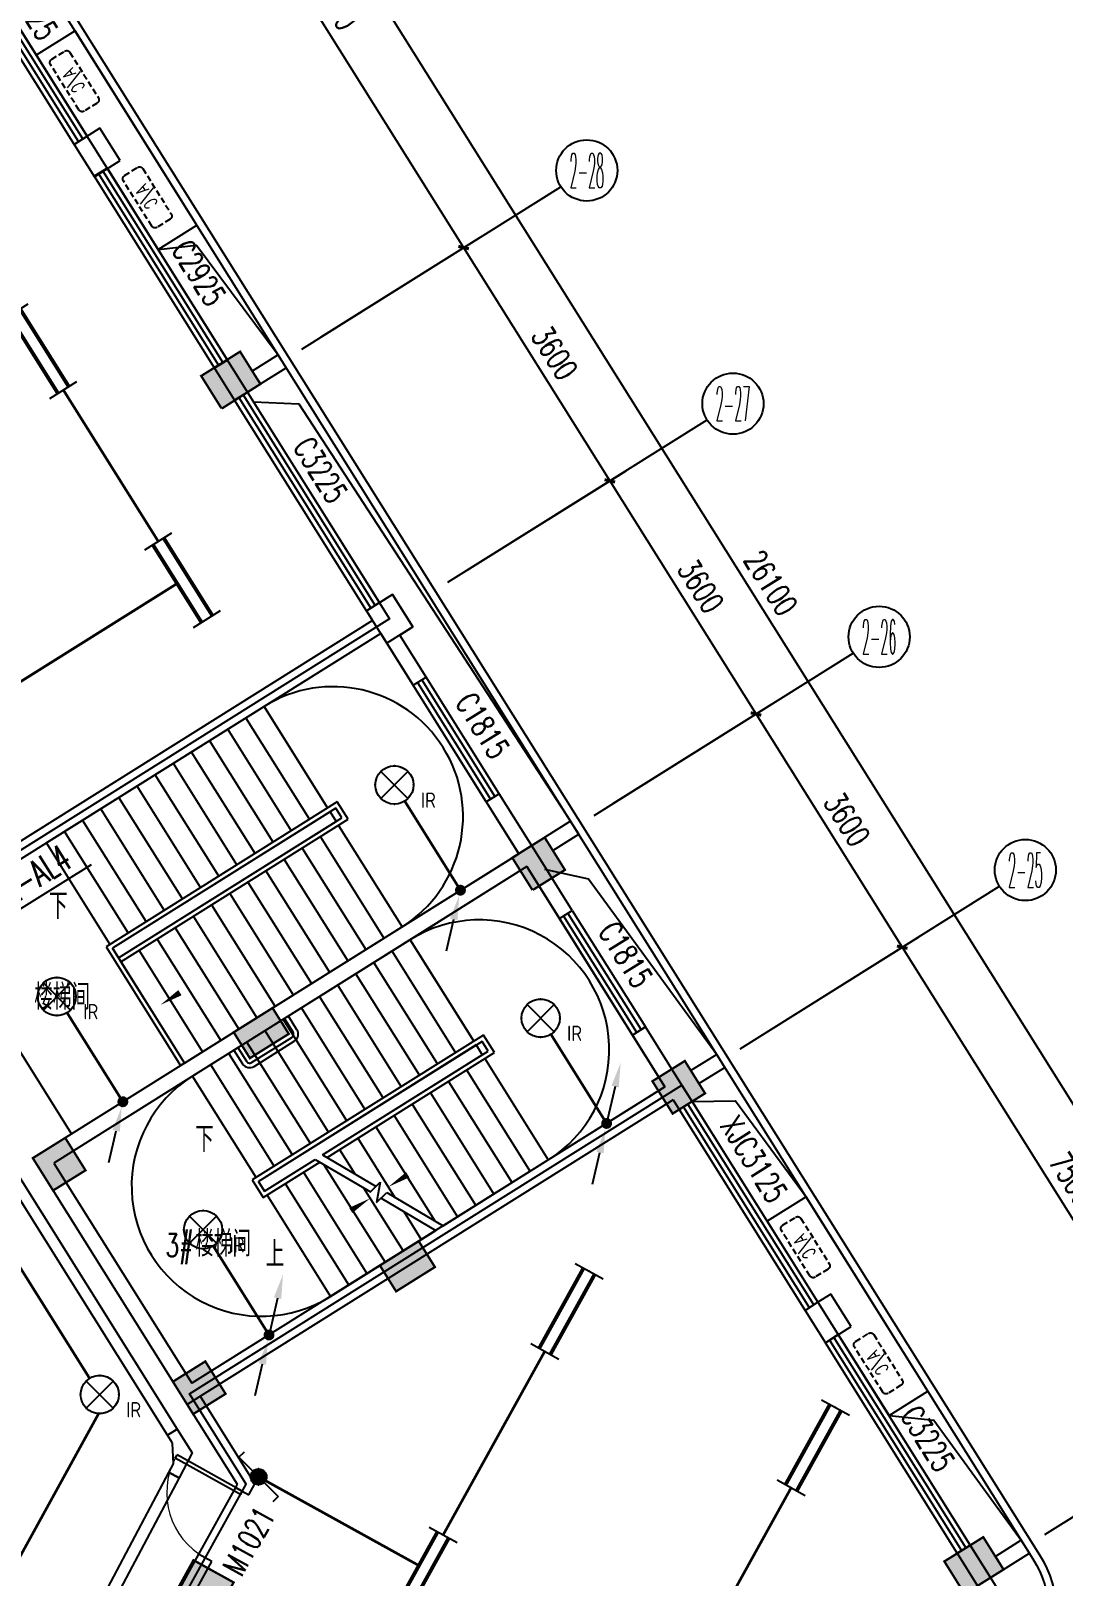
# Model space of a CAD drawing. Extents: x -9422388 to 15610651, y -1992469 to 953794.
# Drawn here: x -2817945 to -2804446, y -197842 to -177631 of the extents above; entities that cross this region are included whole.
import ezdxf
from ezdxf.enums import TextEntityAlignment as Align

# ---------------------------------------------------------------- set-up
doc = ezdxf.new("R2010")
doc.units = 0
doc.header["$LTSCALE"] = 1000
doc.linetypes.add('( Hidden )', pattern=[0.375, 0.25, -0.125])
for name, color, linetype in [('A-FLOR-HVAC', 4, 'Continuous'), ('AXIS_TEXT', 7, 'Continuous'), ('C-KZ', 2, 'Continuous'), ('C-Z-HATCH', 253, 'Continuous'), ('CABLETRAY', 4, 'Continuous'), ('DIM_SYMB', 3, 'Continuous'), ('EQUIP-照明', 3, 'Continuous'), ('LWIRE', 4, 'Continuous'), ('TEL_LEAD', 3, 'Continuous'), ('WINDOW_TEXT', 7, 'Continuous'), ('WIRE-照明', 1, 'Continuous')]:
    doc.layers.add(name, color=color, linetype=linetype)
doc.styles.add('_TCH_AXIS', font='COMPLEX', dxfattribs={"bigfont": 'GBCBIG'})
doc.styles.add('_TCH_DIM', font='SIMPLEX', dxfattribs={"bigfont": 'GBCBIG'})
doc.styles.add('_TCH_DIM_T3', font='SIMPLEX', dxfattribs={"width": 0.705882, "bigfont": 'GBCBIG'})
doc.styles.add('_TCH_WINDOW', font='SIMPLEX', dxfattribs={"height": 3.5, "bigfont": 'GBCBIG'})
doc.styles.add('_TEL_ATTDEF', font='GBENOR', dxfattribs={"width": 0.8, "height": 3, "bigfont": 'GBCBIG'})
doc.styles.add('_TEL_DIM', font='SIMPLEX', dxfattribs={"width": 0.8, "height": 3.5, "bigfont": 'HZTXT'})
doc.styles.add('COMPLEX', font='COMPLEX')
doc.styles.get("Standard").update_dxf_attribs({"font": 'gbenor.shx', "bigfont": 'gbcbig.shx'})
doc.dimstyles.new('_TCH_ARCH&&100', dxfattribs={"dimtxt": 297.5, "dimasz": 100, "dimexe": 250, "dimexo": 300, "dimgap": 126.25, "dimtad": 1, "dimdec": 0, "dimzin": 0, "dimdsep": 46, "dimtxsty": '_TCH_DIM_T3', "dimblk": 'ARCHTICK', "dimcen": 0.09, "dimclrt": 7, "dimazin": 2, "dimtfac": 1, "dimtdec": 0, "dimtix": 1, "dimtmove": 2, "dimatfit": 3, "dimfxl": 0, "dimtolj": 1, "dimtzin": 0, "dimarcsym": 0})

# ---------------------------------------------------------------- blocks, each defined once
blk = doc.blocks.new('KTWJ1')
at = {"layer": 'A-FLOR-HVAC', "color": 0, "linetype": '( Hidden )', "ltscale": 0.3}
blk.add_lwpolyline([(152982, -14209, 0.414214), (153032, -14259), (153732, -14259, 0.414214), (153782, -14209), (153782, -14009, 0.414214), (153732, -13959), (153032, -13959, 0.414214), (152982, -14009)], format="xyb", close=True, dxfattribs=at)
at = {"layer": 'A-FLOR-HVAC', "color": 0, "style": '_TCH_WINDOW', "width": 0.705882}
blk.add_text('A/C', height=170, dxfattribs=at).set_placement((153214, -14188))
blk = doc.blocks.new('宿舍楼柱网1')
at = {"layer": 'C-Z-HATCH'}
h = blk.add_hatch(color=0, dxfattribs=at)
h.dxf.hatch_style = 1
h.paths.add_polyline_path([(649437, 161642), (649946, 161960), (649681, 162384), (649172, 162066)])
h = blk.add_hatch(color=0, dxfattribs=at)
h.dxf.hatch_style = 1
h.paths.add_polyline_path([(653505, 155340), (653929, 155605), (653664, 156029), (653240, 155764)])
h = blk.add_hatch(color=0, dxfattribs=at)
h.dxf.hatch_style = 1
h.paths.add_polyline_path([(649809, 153142), (650317, 153460), (650105, 153799), (649597, 153481)])
h = blk.add_hatch(color=0, dxfattribs=at)
h.dxf.hatch_style = 1
h.paths.add_polyline_path([(655338, 152417), (655762, 152682), (655497, 153106), (655073, 152841)])
h = blk.add_hatch(color=0, dxfattribs=at)
h.dxf.hatch_style = 1
h.paths.add_polyline_path([(647235, 151411), (647659, 151675), (647394, 152100), (646970, 151835)])
h = blk.add_hatch(color=0, dxfattribs=at)
h.dxf.hatch_style = 1
h.paths.add_polyline_path([(651721, 150092), (652229, 150410), (652017, 150749), (651509, 150431)])
h = blk.add_hatch(color=0, dxfattribs=at)
h.dxf.hatch_style = 1
h.paths.add_polyline_path([(649067, 148487), (649491, 148752), (649226, 149176), (648802, 148911)])
h = blk.add_hatch(color=0, dxfattribs=at)
h.dxf.hatch_style = 1
h.paths.add_polyline_path([(659156, 146135), (659665, 146453), (659400, 146877), (658891, 146560)])
h = blk.add_hatch(color=0, dxfattribs=at)
h.dxf.hatch_style = 1
h.paths.add_polyline_path([(648829, 146138), (649071, 146576), (649596, 146285), (649354, 145848)])
at = {"layer": 'C-KZ', "color": 0, "const_width": 30}
for points in [[(649440, 161638), (649946, 161960), (649681, 162384), (649172, 162066), (649437, 161642)], [(653510, 155343), (653929, 155605), (653664, 156029), (653240, 155764), (653505, 155340)], [(649809, 153142), (650317, 153460), (650105, 153799), (649597, 153481), (649809, 153142)], [(655338, 152417), (655762, 152682), (655497, 153106), (655073, 152841), (655338, 152417)], [(647235, 151411), (647659, 151675), (647394, 152100), (646970, 151835), (647235, 151411)], [(651721, 150092), (652229, 150410), (652017, 150749), (651509, 150431), (651721, 150092)], [(649067, 148487), (649491, 148752), (649226, 149176), (648802, 148911), (649067, 148487)], [(659156, 146135), (659665, 146453), (659400, 146877), (658891, 146560), (659156, 146135)], [(648829, 146138), (649071, 146576), (649596, 146285), (649354, 145848), (648829, 146138)]]:
    blk.add_lwpolyline(points, dxfattribs=at)
blk = doc.blocks.new('$TCHSYS$WIN2D')
at = {"color": 0}
for p, q in [((-0.5, 0.5), (0.5, 0.5)), ((-0.5, 0.5), (-0.5, -0.5)), ((0.5, 0.5), (0.5, -0.5)), ((0.5, 0.1667), (-0.5, 0.1667)), ((0.5, -0.1667), (-0.5, -0.1667)), ((-0.5, -0.5), (0.5, -0.5))]:
    blk.add_line(p, q, dxfattribs=at)
blk = doc.blocks.new('$DorLib2D$00000001')
at = {"color": 0}
for p, q in [((0.45, 0.975), (0.5, 0.975)), ((0.45, 0), (0.45, 0.975)), ((0.5, 0), (0.5, 0.975)), ((0.5, 0), (0.45, 0))]:
    blk.add_line(p, q, dxfattribs=at)
at = {"color": 0, "lineweight": 13}
blk.add_arc((0.475, 0), 0.975, 91.4693, 180, dxfattribs=at)
blk = doc.blocks.new('_ArchTick')
at = {"color": 0, "linetype": 'ByBlock', "const_width": 0.4}
blk.add_lwpolyline([(-0.5, -0.5), (0.5, 0.5)], dxfattribs=at)
blk = doc.blocks.new('*D2876')
at = {"color": 0, "lineweight": -2, "transparency": 16777216}
for p, q in [((1533209, -167242), (1535962, -165516)), ((1535751, -165649), (1549612, -187764)), ((1547070, -189357), (1549824, -187631))]:
    blk.add_line(p, q, dxfattribs=at)
at = {"layer": 'Defpoints', "color": 0, "transparency": 16777216}
for p in [(1532954, -167401), (1549612, -187764), (1546816, -189516)]:
    blk.add_point(p, dxfattribs=at)
at = {"color": 0, "lineweight": -2, "transparency": 16777216, "xscale": 100, "yscale": 100, "zscale": 100}
for p, rotation in [((1535751, -165649), 122.0782976762225), ((1549612, -187764), 302.0782976762225)]:
    blk.add_blockref('_ArchTick', p, dxfattribs=dict(at, rotation=rotation))
at = {"color": 7, "transparency": 16777216, "insert": (1542914, -176560), "char_height": 297.5, "attachment_point": 5, "rotation": 302.0783, "style": '_TCH_DIM_T3'}
blk.add_mtext('\\A1;26100', dxfattribs=at)
blk = doc.blocks.new('*D2877')
at = {"color": 0, "lineweight": -2, "transparency": 16777216}
for p, q in [((1546751, -188849), (1548827, -187547)), ((1548615, -187680), (1548562, -187595)), ((1548615, -187680), (1548934, -188189)), ((1547070, -189357), (1549146, -188056)), ((1548934, -188189), (1548987, -188273))]:
    blk.add_line(p, q, dxfattribs=at)
at = {"layer": 'Defpoints', "color": 0, "transparency": 16777216}
for p in [(1548934, -188189), (1546497, -189008), (1546816, -189516)]:
    blk.add_point(p, dxfattribs=at)
at = {"color": 0, "lineweight": -2, "transparency": 16777216, "xscale": 100, "yscale": 100, "zscale": 100}
for p, rotation in [((1548615, -187680), 302.0782976762146), ((1548934, -188189), 122.0782976762145)]:
    blk.add_blockref('_ArchTick', p, dxfattribs=dict(at, rotation=rotation))
at = {"color": 7, "transparency": 16777216, "insert": (1549008, -187788), "char_height": 297.5, "attachment_point": 5, "rotation": 302.0783, "style": '_TCH_DIM_T3'}
blk.add_mtext('\\A1;600', dxfattribs=at)
blk = doc.blocks.new('*D2878')
at = {"color": 0, "lineweight": -2, "transparency": 16777216}
for p, q in [((1542768, -182494), (1544844, -181192)), ((1544632, -181325), (1548615, -187680)), ((1546751, -188849), (1548827, -187547))]:
    blk.add_line(p, q, dxfattribs=at)
at = {"layer": 'Defpoints', "color": 0, "transparency": 16777216}
for p in [(1542514, -182653), (1548615, -187680), (1546497, -189008)]:
    blk.add_point(p, dxfattribs=at)
at = {"color": 0, "lineweight": -2, "transparency": 16777216, "xscale": 100, "yscale": 100, "zscale": 100}
for p, rotation in [((1544632, -181325), 122.0782976762234), ((1548615, -187680), 302.0782976762234)]:
    blk.add_blockref('_ArchTick', p, dxfattribs=dict(at, rotation=rotation))
at = {"color": 7, "transparency": 16777216, "insert": (1546857, -184357), "char_height": 297.5, "attachment_point": 5, "rotation": 302.0783, "style": '_TCH_DIM_T3'}
blk.add_mtext('\\A1;7500', dxfattribs=at)
blk = doc.blocks.new('*D2879')
at = {"color": 0, "lineweight": -2, "transparency": 16777216}
for p, q in [((1540856, -179443), (1542932, -178142)), ((1542720, -178275), (1544632, -181325)), ((1542768, -182494), (1544844, -181192))]:
    blk.add_line(p, q, dxfattribs=at)
at = {"layer": 'Defpoints', "color": 0, "transparency": 16777216}
for p in [(1540602, -179603), (1544632, -181325), (1542514, -182653)]:
    blk.add_point(p, dxfattribs=at)
at = {"color": 0, "lineweight": -2, "transparency": 16777216, "xscale": 100, "yscale": 100, "zscale": 100}
for p, rotation in [((1542720, -178275), 122.0782976762213), ((1544632, -181325), 302.0782976762213)]:
    blk.add_blockref('_ArchTick', p, dxfattribs=dict(at, rotation=rotation))
at = {"color": 7, "transparency": 16777216, "insert": (1543909, -179654), "char_height": 297.5, "attachment_point": 5, "rotation": 302.0783, "style": '_TCH_DIM_T3'}
blk.add_mtext('\\A1;3600', dxfattribs=at)
blk = doc.blocks.new('*D2880')
at = {"color": 0, "lineweight": -2, "transparency": 16777216}
for p, q in [((1538944, -176393), (1541020, -175092)), ((1540808, -175225), (1542720, -178275)), ((1540856, -179443), (1542932, -178142))]:
    blk.add_line(p, q, dxfattribs=at)
at = {"layer": 'Defpoints', "color": 0, "transparency": 16777216}
for p in [(1538690, -176552), (1542720, -178275), (1540602, -179603)]:
    blk.add_point(p, dxfattribs=at)
at = {"color": 0, "lineweight": -2, "transparency": 16777216, "xscale": 100, "yscale": 100, "zscale": 100}
for p, rotation in [((1540808, -175225), 122.078297676223), ((1542720, -178275), 302.078297676223)]:
    blk.add_blockref('_ArchTick', p, dxfattribs=dict(at, rotation=rotation))
at = {"color": 7, "transparency": 16777216, "insert": (1541997, -176604), "char_height": 297.5, "attachment_point": 5, "rotation": 302.0783, "style": '_TCH_DIM_T3'}
blk.add_mtext('\\A1;3600', dxfattribs=at)
blk = doc.blocks.new('*D2881')
at = {"color": 0, "lineweight": -2, "transparency": 16777216}
for p, q in [((1537032, -173343), (1539108, -172041)), ((1538896, -172174), (1540808, -175225)), ((1538944, -176393), (1541020, -175092))]:
    blk.add_line(p, q, dxfattribs=at)
at = {"layer": 'Defpoints', "color": 0, "transparency": 16777216}
for p in [(1536778, -173502), (1540808, -175225), (1538690, -176552)]:
    blk.add_point(p, dxfattribs=at)
at = {"color": 0, "lineweight": -2, "transparency": 16777216, "xscale": 100, "yscale": 100, "zscale": 100}
for p, rotation in [((1538896, -172174), 122.0782976762232), ((1540808, -175225), 302.0782976762232)]:
    blk.add_blockref('_ArchTick', p, dxfattribs=dict(at, rotation=rotation))
at = {"color": 7, "transparency": 16777216, "insert": (1540085, -173553), "char_height": 297.5, "attachment_point": 5, "rotation": 302.0783, "style": '_TCH_DIM_T3'}
blk.add_mtext('\\A1;3600', dxfattribs=at)
blk = doc.blocks.new('*D2882')
at = {"color": 0, "lineweight": -2, "transparency": 16777216}
for p, q in [((1533209, -167242), (1535285, -165941)), ((1535073, -166073), (1538896, -172174)), ((1537032, -173343), (1539108, -172041))]:
    blk.add_line(p, q, dxfattribs=at)
at = {"layer": 'Defpoints', "color": 0, "transparency": 16777216}
for p in [(1532954, -167401), (1538896, -172174), (1536778, -173502)]:
    blk.add_point(p, dxfattribs=at)
at = {"color": 0, "lineweight": -2, "transparency": 16777216, "xscale": 100, "yscale": 100, "zscale": 100}
for p, rotation in [((1535073, -166073), 122.0782976762221), ((1538896, -172174), 302.0782976762222)]:
    blk.add_blockref('_ArchTick', p, dxfattribs=dict(at, rotation=rotation))
at = {"color": 7, "transparency": 16777216, "insert": (1537218, -168978), "char_height": 297.5, "attachment_point": 5, "rotation": 302.0783, "style": '_TCH_DIM_T3'}
blk.add_mtext('\\A1;7200', dxfattribs=at)
blk = doc.blocks.new('_AXISO')
at = {"color": 0}
blk.add_circle((0, 0), 0.5, dxfattribs=at)
at = {"layer": 'AXIS_TEXT', "color": 0, "style": 'COMPLEX', "width": 1.041667}
blk.add_attdef('A', text='', height=0.56, dxfattribs=at).set_placement((-0.25, -0.28), (0.25, -0.28), align=Align.FIT)
blk = doc.blocks.new('$equip$00001160')
for p, q in [((-1.2, 0.417), (-1.2, -0.417)), ((1.2, 0.417), (1.2, -0.417)), ((-1.2, 0.167), (1.2, 0.167)), ((-1.2, -0.167), (1.2, -0.167))]:
    blk.add_line(p, q)
at = {"const_width": 0.1}
for points in [[(-1.2, 0.167), (1.2, 0.167)], [(-1.2, -0.167), (1.2, -0.167)]]:
    blk.add_lwpolyline(points, dxfattribs=at)
at = {"layer": 'EQUIP-照明'}
for p in [(-1.2, 0), (0, 0.167), (1.2, 0), (0, -0.167)]:
    blk.add_point(p, dxfattribs=at)
at = {"layer": 'EQUIP-照明', "flags": 9}
blk.add_attdef('A', (0, 0), '', height=0.00002, dxfattribs=at)
blk = doc.blocks.new('$equip$00001208')
for p, q in [((0.147, 0.356), (0.512, 0.72)), ((0.512, 0.72), (0.653, 0.579)), ((-0.147, 0.061), (-0.512, -0.304)), ((-0.512, -0.304), (-0.653, -0.162))]:
    blk.add_line(p, q)
blk.add_circle((0, 0.208), 0.208)
for points in [[(0, 0.417), (0, 0.417), (-0.104, 0.389), (0.104, 0.389)], [(-0.18, 0.312), (0.18, 0.312), (-0.208, 0.208), (0.208, 0.208)], [(-0.18, 0.104), (0.18, 0.104), (-0.208, 0.208), (0.208, 0.208)], [(-0.104, 0.389), (0.104, 0.389), (-0.18, 0.312), (0.18, 0.312)], [(-0.104, 0.028), (0.104, 0.028), (-0.18, 0.104), (0.18, 0.104)], [(0, 0), (0, 0), (-0.104, 0.028), (0.104, 0.028)]]:
    blk.add_solid(points)
at = {"layer": 'EQUIP-照明'}
for p in [(0, 0.417), (-0.208, 0.208), (0, 0), (0.208, 0.208)]:
    blk.add_point(p, dxfattribs=at)
at = {"layer": 'EQUIP-照明', "flags": 9}
blk.add_attdef('A', (0, 0), '', height=0.00002, dxfattribs=at)
blk = doc.blocks.new('$equip$00002530')
for p, q in [((-0.354, 0.354), (0.354, -0.354)), ((0.354, 0.354), (-0.354, -0.354))]:
    blk.add_line(p, q)
at = {"const_width": 0.04}
blk.add_lwpolyline([(0, 0.5, -1), (0, -0.5, -1), (0, 0.5, -2.479085)], format="xyb", dxfattribs=at)
blk.add_circle((0, 0), 0.5)
for p in [(0, 0.5), (-0.5, 0), (0.5, 0), (0, -0.5)]:
    blk.add_point(p)
at = {"color": 7, "style": '_TEL_DIM', "flags": 1}
blk.add_attdef('A', text='', height=0.00002, dxfattribs=at).set_placement((0, 0), align=Align.MIDDLE_CENTER)
at = {"color": 7, "style": '_TEL_DIM'}
blk.add_attdef('$TEXT$', text='', height=0.4, dxfattribs=at).set_placement((0.887, -0.396), align=Align.MIDDLE_CENTER)
blk = doc.blocks.new('$TelecSys$00000079')
for p, q in [((0.7, 0.7), (0, 0)), ((0.104, 0.104), (0.104, 0.104)), ((-0.104, -0.104), (-0.104, -0.104))]:
    blk.add_line(p, q)
at = {"const_width": 0.142}
blk.add_lwpolyline([(-0.071, 0, 1), (0.071, 0, 1)], format="xyb", close=True, dxfattribs=at)
blk.add_solid([(0.63, 0.77), (0.77, 0.63), (1.15, 1.15)])
at = {"width": 0.8, "flags": 9}
blk.add_attdef('A', (0, 0), '', height=0.00002, dxfattribs=at)
blk = doc.blocks.new('$TelecSys$00000081')
for p, q in [((0.104, 0.104), (0.104, 0.104)), ((-0.104, -0.104), (-0.104, -0.104)), ((-1.15, -1.15), (-0.55, -0.55))]:
    blk.add_line(p, q)
at = {"const_width": 0.142}
blk.add_lwpolyline([(0.071, 0, 1), (-0.071, 0, 1)], format="xyb", close=True, dxfattribs=at)
blk.add_solid([(-0.62, -0.48), (-0.48, -0.62), (-0.1, -0.1)])
at = {"width": 0.8, "flags": 9}
blk.add_attdef('A', (0, 0), '', height=0.00002, rotation=180, dxfattribs=at)
blk = doc.blocks.new('34214')
at = {"color": 8}
for p, q in [((1534140.4, -170611.4), (1533801.5, -170823.8)), ((1534405.9, -171035.1), (1534140.4, -170611.4)), ((1533801.5, -170823.8), (1534067, -171247.5)), ((1534067, -171247.5), (1534405.9, -171035.1)), ((1536778.2, -173501.8), (1540167.5, -171377.5)), ((1535806.5, -173646.2), (1535637, -173752.5)), ((1535637, -173752.5), (1535899.2, -174170.8)), ((1536068.7, -174064.5), (1535806.5, -173646.2)), ((1535899.2, -174170.8), (1536068.7, -174064.5)), ((1538690, -176552.2), (1542079.3, -174427.9)), ((1537964.2, -176712.1), (1537625.2, -176924.6)), ((1538229.7, -177135.8), (1537964.2, -176712.1)), ((1537704.9, -177051.7), (1531858.4, -180716.1)), ((1537625.2, -176924.6), (1537704.9, -177051.7)), ((1537811.1, -177221.1), (1531964.6, -180885.6)), ((1537811.1, -177221.1), (1536285.9, -178177.1)), ((1537811.1, -177221.1), (1537890.8, -177348.2)), ((1538060.2, -177242), (1538229.7, -177135.8)), ((1538405.4, -177792.8), (1538060.2, -177242)), ((1537890.8, -177348.2), (1538236, -177899)), ((1539616.8, -180102), (1537890.8, -177348.2)), ((1540601.9, -179602.6), (1543991.2, -177478.3)), ((1538236, -177899), (1538405.4, -177792.8)), ((1536285.9, -178177.1), (1533438.9, -179961.5)), ((1537117.1, -179503.1), (1536285.9, -178177.1)), ((1536285.9, -178177.1), (1537117.1, -179503.1)), ((1536879.8, -179651.8), (1536048.7, -178325.8)), ((1536405.3, -179949.2), (1535574.2, -178623.2)), ((1536642.6, -179800.5), (1535811.4, -178474.5)), ((1536168.1, -180097.9), (1535336.9, -178771.9)), ((1535693.6, -180395.3), (1534862.4, -179069.3)), ((1535930.8, -180246.6), (1535099.7, -178920.6)), ((1535456.3, -180544), (1534625.2, -179218)), ((1537244.2, -179423.5), (1534219.2, -181319.4)), ((1535219.1, -180692.7), (1534387.9, -179366.7)), ((1537387.5, -179652.2), (1537244.2, -179423.5)), ((1539361.4, -179317.9), (1539191.9, -179424.2)), ((1539191.9, -179424.2), (1539616.8, -180102)), ((1539839.3, -180080.5), (1539361.4, -179317.9)), ((1534744.5, -180990.1), (1533913.4, -179664.1)), ((1534981.8, -180841.4), (1534150.7, -179515.4)), ((1537225.2, -179506.2), (1534301.9, -181338.4)), ((1537148.9, -179554), (1534301.9, -181338.4)), ((1534381.6, -181465.5), (1537304.8, -179633.3)), ((1534413.4, -181516.3), (1537387.5, -179652.2)), ((1537148.9, -179554), (1537228.6, -179681.1)), ((1537304.8, -179633.3), (1537225.2, -179506.2)), ((1534507.3, -181138.8), (1533676.2, -179812.8)), ((1534381.6, -181465.5), (1537228.6, -179681.1)), ((1537023.2, -179880.6), (1537854.3, -181206.7)), ((1537260.4, -179731.9), (1538091.6, -181058)), ((1537260.4, -179731.9), (1538091.6, -181058)), ((1534270, -181287.5), (1533438.9, -179961.5)), ((1536785.9, -180029.3), (1537617.1, -181355.4)), ((1540317.3, -180843.1), (1539839.3, -180080.5)), ((1539616.8, -180102), (1533261.8, -184085.1)), ((1539723, -180271.5), (1533537.5, -184148.3)), ((1536548.7, -180178), (1537379.8, -181504.1)), ((1538091.6, -181058), (1539616.8, -180102)), ((1539723, -180271.5), (1538197.8, -181227.4)), ((1539723, -180271.5), (1540147.8, -180949.3)), ((1541528.6, -183152.4), (1539723, -180271.5)), ((1536074.2, -180475.4), (1536905.3, -181801.5)), ((1536311.4, -180326.7), (1537142.6, -181652.8)), ((1535836.9, -180624.1), (1536668.1, -181950.2)), ((1542513.8, -182652.9), (1545903.1, -180528.6)), ((1535599.7, -180772.8), (1536430.8, -182098.9)), ((1540147.8, -180949.3), (1540317.3, -180843.1)), ((1535125.2, -181070.2), (1535956.3, -182396.3)), ((1535244.6, -182842.4), (1538091.6, -181058)), ((1535362.4, -180921.5), (1536193.6, -182247.6)), ((1534887.9, -181218.9), (1535719.1, -182545)), ((1538197.8, -181227.4), (1535350.8, -183011.8)), ((1539028.9, -182553.5), (1538197.8, -181227.4)), ((1538197.8, -181227.4), (1539028.9, -182553.5)), ((1534219.2, -181319.4), (1535193.7, -182874.2)), ((1534301.9, -181338.4), (1535244.6, -182842.4)), ((1534381.6, -181465.5), (1534301.9, -181338.4)), ((1534381.6, -181465.5), (1534413.4, -181516.3)), ((1534381.6, -181465.5), (1534413.4, -181516.3)), ((1534650.7, -181367.6), (1535481.8, -182693.7)), ((1538791.7, -182702.2), (1537960.5, -181376.1)), ((1534413.4, -181516.3), (1535244.6, -182842.4)), ((1538317.2, -182999.6), (1537486, -181673.5)), ((1538554.4, -182850.9), (1537723.3, -181524.8)), ((1538079.9, -183148.3), (1537248.8, -181822.2)), ((1537842.7, -183297), (1537011.5, -181970.9)), ((1537368.2, -183594.4), (1536537, -182268.3)), ((1537605.4, -183445.7), (1536774.3, -182119.6)), ((1539156, -182473.8), (1536131.1, -184369.8)), ((1537130.9, -183743.1), (1536299.8, -182417)), ((1539299.4, -182702.6), (1539156, -182473.8)), ((1541273.2, -182368.3), (1541103.8, -182474.5)), ((1541103.8, -182474.5), (1541528.6, -183152.4)), ((1541751.2, -183130.9), (1541273.2, -182368.3)), ((1536893.7, -183891.8), (1536062.5, -182565.7)), ((1539137.1, -182556.5), (1536213.8, -184388.7)), ((1539060.8, -182604.3), (1536213.8, -184388.7)), ((1537051.1, -184041), (1539216.7, -182683.6)), ((1537109.4, -184075.3), (1539299.4, -182702.6)), ((1539060.8, -182604.3), (1539140.5, -182731.4)), ((1539216.7, -182683.6), (1539137.1, -182556.5)), ((1535244.6, -182842.4), (1535193.7, -182874.2)), ((1536419.2, -184189.2), (1535588, -182863.1)), ((1536656.4, -184040.5), (1535825.3, -182714.4)), ((1537051.1, -184041), (1539140.5, -182731.4)), ((1539172.3, -182782.3), (1540003.5, -184108.3)), ((1539172.3, -182782.3), (1540003.5, -184108.3)), ((1536181.9, -184337.9), (1535350.8, -183011.8)), ((1538697.8, -183079.7), (1539529, -184405.7)), ((1538935.1, -182931), (1539766.2, -184257)), ((1541528.6, -183152.4), (1535343.2, -187029.2)), ((1538460.6, -183228.4), (1539291.7, -184554.4)), ((1540003.5, -184108.3), (1541528.6, -183152.4)), ((1541884.1, -183342.8), (1541751.2, -183130.9)), ((1541634.9, -183321.8), (1535279.9, -187304.9)), ((1538223.3, -183377.1), (1539054.5, -184703.1)), ((1541634.9, -183321.8), (1541714.6, -183449.1)), ((1541714.6, -183449.1), (1541884.1, -183342.8)), ((1537748.8, -183674.5), (1538520.1, -184905.1)), ((1537986.1, -183525.8), (1538817.2, -184851.8)), ((1537511.6, -183823.2), (1537996.7, -184597.2)), ((1533261.8, -184085.1), (1535279.9, -187304.9)), ((1536293.4, -184515.8), (1536955.6, -184100.8)), ((1536293.4, -184515.8), (1536955.6, -184100.8)), ((1536955.6, -184100.8), (1537678.2, -184525.9)), ((1537051.1, -184041), (1537752, -184453.3)), ((1537274.3, -183971.9), (1537473.3, -184289.3)), ((1538629.6, -184969.4), (1540003.5, -184108.3)), ((1533537.5, -184148.3), (1535343.2, -187029.2)), ((1536274.5, -184598.5), (1537013.9, -184135.1)), ((1536799.8, -184269.3), (1537631, -185595.3)), ((1537065, -184165.2), (1537868.2, -185446.6)), ((1536131.1, -184369.8), (1536274.5, -184598.5)), ((1536213.8, -184388.7), (1536293.4, -184515.8)), ((1536293.4, -184515.8), (1536213.8, -184388.7)), ((1536562.6, -184418), (1537393.7, -185744)), ((1537588.5, -184473.1), (1538105.5, -185297.9)), ((1537678.2, -184525.9), (1537805.4, -184400.7)), ((1537805.4, -184400.7), (1537756.6, -184665.2)), ((1536325.3, -184566.7), (1537156.5, -185892.7)), ((1537756.6, -184665.2), (1537889.7, -184534.3)), ((1537815.9, -184606.9), (1538534.1, -185029.3)), ((1537889.7, -184534.3), (1538629.6, -184969.4)), ((1538111.9, -184781), (1538342.7, -185149.2)), ((1537156.5, -185892.7), (1538534.1, -185029.3)), ((1543699.8, -185863.2), (1543530.3, -185969.4)), ((1543965.3, -186286.9), (1543699.8, -185863.2)), ((1543360.9, -186075.6), (1543626.4, -186499.3)), ((1543626.4, -186499.3), (1543965.3, -186286.9)), ((1546496.9, -189007.8), (1549886.2, -186883.5)), ((1535279.9, -187304.9), (1535935.2, -188350.5)), ((1535449.4, -187198.7), (1536167.3, -188344.1)), ((1535935.2, -188350.5), (1535913.2, -188390.3)), ((1536088.2, -188487.1), (1536167.3, -188344.1)), ((1535913.2, -188390.3), (1535429, -189265.2)), ((1535913.2, -188390.3), (1536088.2, -188487.1)), ((1545521.9, -189146.9), (1545352.4, -189253.1)), ((1545787.8, -189571.1), (1545521.9, -189146.9)), ((1535429, -189265.2), (1534583.7, -190792.6)), ((1534701.6, -190992.6), (1535604, -189362.1)), ((1535604, -189362.1), (1535429, -189265.2)), ((1545352.4, -189253.1), (1545618.3, -189677.3))]:
    blk.add_line(p, q, dxfattribs=at)
for points in [[(1523919.7, -172945.8), (1523919.7, -172945.8, -0.4142136), (1524141, -171980.9), (1531089.1, -167626.1, -0.4142136), (1533156.7, -168100.5), (1546426.9, -189272.8, -0.2728148), (1546468.4, -190795.7), (1542249.6, -198418.9, -0.2728148), (1540937.2, -199192.6), (1517949.8, -199192.6)], [(1524004.4, -172892.7), (1524004.4, -172892.7, -0.4142136), (1524194.2, -172065.7), (1531142.2, -167710.8, -0.4142136), (1533072, -168153.6), (1546342.2, -189325.9, -0.2728148), (1546380.9, -190747.3), (1542162.1, -198370.5, -0.2728148), (1540937.2, -199092.6), (1517949.8, -199092.6)], [(1535892.8, -182671), (1536004.1, -182849.1, 0.4142136), (1536155.6, -182884.1), (1536681.4, -182555.5, 0.4142136), (1536716.4, -182403.9), (1536605.1, -182225.8)], [(1535943.7, -182639.2), (1536055, -182817.3, 0.4142136), (1536123.9, -182833.2), (1536649.6, -182504.6, 0.4142136), (1536665.5, -182435.7), (1536554.3, -182257.6)]]:
    blk.add_lwpolyline(points, format="xyb", dxfattribs=at)
for points in [[(1525699, -171830.5), (1532138.7, -167794.3), (1537927.4, -177030.1), (1531487.8, -181066.3)], [(1536577.1, -173745.9), (1536470.9, -173576.4), (1536131.9, -173788.9), (1536238.1, -173958.3)], [(1538229.7, -177135.8), (1537890.8, -177348.2), (1537625.2, -176924.6), (1537964.2, -176712.1)], [(1540400.8, -179846.6), (1540294.6, -179677.2), (1539955.7, -179889.6), (1540061.9, -180059)], [(1542312.7, -182897), (1542206.5, -182727.5), (1541867.6, -182939.9), (1541973.8, -183109.4)], [(1526049.8, -190892.6), (1534642.7, -190892.6), (1536051.3, -188347.3), (1535311.6, -187167.1), (1541751.2, -183130.9), (1546084.3, -190044.2), (1541408.8, -198492.6), (1526049.8, -198492.6)], [(1546295.8, -189251.9), (1546189.6, -189082.4), (1545850.7, -189294.9), (1545956.9, -189464.3)]]:
    blk.add_lwpolyline(points, close=True, dxfattribs=at)
for points in [[(1534236.5, -171141.3), (1534900.3, -172200.4), (1535408.7, -171881.8), (1533815.5, -169339.8), (1533307.1, -169658.5), (1533970.9, -170717.6)], [(1534900.3, -172200.4), (1535401.2, -172143.2), (1536470.9, -173576.4)], [(1536150.4, -174192.8), (1536739.6, -174216.4), (1540294.6, -179677.2)], [(1539955.8, -180303), (1540528, -180429.4), (1542206.5, -182727.5)], [(1533769.9, -183765.9), (1531964.6, -180885.6)], [(1535994.6, -182607.4), (1536100.5, -182777), (1536609.4, -182459), (1536503.4, -182289.4)], [(1541884.2, -183343.1), (1542450.2, -183333.4), (1543374.9, -184591.6)], [(1543795.9, -186393.1), (1544459.7, -187452.2), (1544968.1, -187133.6), (1543374.9, -184591.6), (1542866.5, -184910.3), (1543530.3, -185969.4)], [(1544459.7, -187452.2), (1545043.9, -187509.5), (1546189.6, -189082.4)], [(1534642.7, -190892.6), (1536051.3, -188347.3)]]:
    blk.add_lwpolyline(points, dxfattribs=at)
for centre, start, end in [((1537188.8, -179617.5), 302.0783, 122.0783), ((1539100.6, -182667.9), 302.07807, 122.0783), ((1536253.6, -184452.3), 122.07818, 302.0783)]:
    blk.add_arc(centre, 1700, start, end, dxfattribs=at)
at = {"layer": 'DIM_SYMB', "color": 8}
for points in [[(1533751.8, -180724.3, 0, 0, 0), (1537480, -178387.5, 0, 0, 0), (1538422.7, -179891.5, 0, 0, 0), (1534931.7, -182079.6, 0, 80, 0), (1535185.9, -181920.3, 0, 0, 0)], [(1535663.7, -183774.6, 0, 0, 0), (1539391.9, -181437.9, 0, 0, 0), (1540334.6, -182941.9, 0, 0, 0), (1537911.2, -184460.8, 0, 80, 0), (1538165.4, -184301.5, 0, 0, 0)], [(1536606.3, -185278.6, 0, 0, 0), (1537674, -184609.5, 0, 80, 0), (1537419.8, -184768.8, 0, 0, 0)]]:
    blk.add_lwpolyline(points, format="xyseb", dxfattribs=at)
at = {"color": 8}
blk.add_blockref('宿舍楼柱网1', (886291.9, -335918.9), dxfattribs=at)
ref = blk.add_blockref('$TCHSYS$WIN2D', (1533102.9, -169520.9), dxfattribs=dict(at, xscale=2950, yscale=-200, zscale=200, rotation=302.0782976762246))
ref.add_attrib('A', 'XJC2925', (1532695.7, -168448.9), dxfattribs={"layer": 'WINDOW_TEXT', "color": 8, "height": 297.5, "rotation": 302.0783, "style": '_TCH_WINDOW', "width": 0.705882})
at = {"color": 8, "xscale": -1}
for p, rotation in [((1440393.4, -47526), 122.0782976835921), ((1441346.4, -49046.5), 122.0782976836109), ((1449952.8, -62777.8), 122.0782976835921), ((1450905.8, -64298.3), 122.0782976836109)]:
    blk.add_blockref('KTWJ1', p, dxfattribs=dict(at, rotation=rotation))
at = {"color": 8}
ref = blk.add_blockref('_AXISO', (1540506.4, -171165.1), dxfattribs=dict(at, xscale=800, yscale=800, zscale=800))
ref.add_attrib('A', '2-28', dxfattribs={"layer": 'AXIS_TEXT', "color": 8, "height": 452.55, "style": '_TCH_AXIS', "width": 0.2625}).set_placement((1540280.1, -171391.4), (1540732.7, -171391.4), align=Align.FIT)
ref = blk.add_blockref('$TCHSYS$WIN2D', (1534935, -172444), dxfattribs=dict(at, xscale=2963, yscale=200, zscale=200, rotation=302.0782976762224))
ref.add_attrib('A', 'C2925', (1535066.1, -172199.9), dxfattribs={"layer": 'WINDOW_TEXT', "color": 8, "height": 297.5, "rotation": 302.0783, "style": '_TCH_WINDOW', "width": 0.705882})
ref = blk.add_blockref('_AXISO', (1542418.3, -174215.5), dxfattribs=dict(at, xscale=800, yscale=800, zscale=800))
ref.add_attrib('A', '2-27', dxfattribs={"layer": 'AXIS_TEXT', "color": 8, "height": 452.55, "style": '_TCH_AXIS', "width": 0.2625}).set_placement((1542192, -174441.7), (1542644.5, -174441.7), align=Align.FIT)
ref = blk.add_blockref('$TCHSYS$WIN2D', (1536847, -175494.5), dxfattribs=dict(at, xscale=-3250, yscale=200, zscale=200, rotation=302.0782976762224))
ref.add_attrib('A', 'C3225', (1536656.7, -174779.1), dxfattribs={"layer": 'WINDOW_TEXT', "color": 8, "height": 297.5, "rotation": 302.0783, "style": '_TCH_WINDOW', "width": 0.705882})
ref = blk.add_blockref('_AXISO', (1544330.1, -177265.8), dxfattribs=dict(at, xscale=800, yscale=800, zscale=800))
ref.add_attrib('A', '2-26', dxfattribs={"layer": 'AXIS_TEXT', "color": 8, "height": 452.55, "style": '_TCH_AXIS', "width": 0.2625}).set_placement((1544103.9, -177492.1), (1544556.4, -177492.1), align=Align.FIT)
ref = blk.add_blockref('$TCHSYS$WIN2D', (1538798.7, -178608.5), dxfattribs=dict(at, xscale=1800, yscale=200, zscale=200, rotation=122.0782976762235))
ref.add_attrib('A', 'C1815', (1538777.3, -178121.7), dxfattribs={"layer": 'WINDOW_TEXT', "color": 8, "height": 297.5, "rotation": 302.0783, "style": '_TCH_WINDOW', "width": 0.705882})
ref = blk.add_blockref('_AXISO', (1546242, -180316.2), dxfattribs=dict(at, xscale=800, yscale=800, zscale=800))
ref.add_attrib('A', '2-25', dxfattribs={"layer": 'AXIS_TEXT', "color": 8, "height": 452.55, "style": '_TCH_AXIS', "width": 0.2625}).set_placement((1546015.8, -180542.5), (1546468.3, -180542.5), align=Align.FIT)
ref = blk.add_blockref('$TCHSYS$WIN2D', (1540710.5, -181658.8), dxfattribs=dict(at, xscale=1800, yscale=-200, zscale=200, rotation=302.078297676223))
ref.add_attrib('A', 'C1815', (1540646.9, -181116.1), dxfattribs={"layer": 'WINDOW_TEXT', "color": 8, "height": 297.5, "rotation": 302.0783, "style": '_TCH_WINDOW', "width": 0.705882})
ref = blk.add_blockref('$TCHSYS$WIN2D', (1542622.5, -184709.3), dxfattribs=dict(at, xscale=3100, yscale=200, zscale=200, rotation=302.0782976762235))
ref.add_attrib('A', 'XJC3125', (1542238.1, -183654.9), dxfattribs={"layer": 'WINDOW_TEXT', "color": 8, "height": 297.5, "rotation": 302.0783, "style": '_TCH_WINDOW', "width": 0.705882})
ref = blk.add_blockref('$TCHSYS$WIN2D', (1544574.1, -187823.1), dxfattribs=dict(at, xscale=-3250, yscale=200, zscale=200, rotation=302.0782976762246))
ref.add_attrib('A', 'C3225', (1544598.6, -187447.7), dxfattribs={"layer": 'WINDOW_TEXT', "color": 8, "height": 297.5, "rotation": 302.0783, "style": '_TCH_WINDOW', "width": 0.705882})
ref = blk.add_blockref('$DorLib2D$00000001', (1535758.6, -188876.2), dxfattribs=dict(at, xscale=-1000, yscale=-1000, zscale=200, rotation=241.0391228246652))
ref.add_attrib('A', 'M1021', (1535990.8, -189574.6), dxfattribs={"layer": 'WINDOW_TEXT', "color": 8, "height": 297.5, "rotation": 61.03912, "style": '_TCH_WINDOW', "width": 0.705882})
at = {"color": 8, "style": '_TCH_DIM'}
for p in [(1533280.8, -182143), (1535386.8, -185372)]:
    blk.add_text('楼梯间', height=337.59, dxfattribs=at).set_placement(p)
at = {"color": 8, "style": '_TCH_DIM', "width": 0.705882}
blk.add_text('3#', height=297.5, dxfattribs=at).set_placement((1534996.8, -185372))
at = {"layer": 'DIM_SYMB', "color": 7, "style": '_TCH_DIM'}
for s, p in [('下', (1533472.9, -180955)), ('下', (1535384.8, -184005.4)), ('上', (1536308.8, -185509.4))]:
    blk.add_text(s, height=337.6, dxfattribs=at).set_placement(p)
at = {"color": 8}
for p1, p2, distance, picture, middle in [((1532954.4, -167401.1), (1546815.5, -189516.2), 3300, '*D2876', (1542914.2, -176560.1)), ((1532954.4, -167401.1), (1536778.2, -173501.8), 2500, '*D2882', (1537217.6, -168977.7)), ((1536778.2, -173501.8), (1538690, -176552.2), 2500, '*D2881', (1540085.4, -173553.3)), ((1538690, -176552.2), (1540601.9, -179602.6), 2500, '*D2880', (1541997.3, -176603.6)), ((1540601.9, -179602.6), (1542513.8, -182652.9), 2500, '*D2879', (1543909.2, -179654)), ((1542513.8, -182652.9), (1546496.9, -189007.8), 2500, '*D2878', (1546856.7, -184356.6)), ((1546496.9, -189007.8), (1546815.5, -189516.2), 2500, '*D2877', (1549007.5, -187788.3))]:
    dim = blk.add_aligned_dim(p1=p1, p2=p2, distance=distance, dimstyle='_TCH_ARCH&&100', dxfattribs=at)
    dim.commit()
    dim.dimension.update_dxf_attribs({"geometry": picture, "text_midpoint": middle})

msp = doc.modelspace()

# ---------------------------------------------------------------- linework, layer by layer
at = {"layer": 'CABLETRAY'}
for p, q in [((-2816157.76041, -195998.61528), (-2821216.77854, -187927.05933)), ((-2821089.68007, -187847.39768), (-2816030.66194, -195918.95363)), ((-2816030.66194, -195918.95363), (-2816157.76041, -195998.61528)), ((-2816157.76041, -195998.61528), (-2816030.66194, -195918.95363)), ((-2816091.3757, -196104.53068), (-2816157.76041, -195998.61528)), ((-2816030.66194, -195918.95363), (-2815835.06536, -196231.02382)), ((-2816081.53296, -196375.7623), (-2816091.3757, -196104.53068)), ((-2815835.06536, -196231.02382), (-2816007.52778, -196556.45052)), ((-2816140.06603, -196486.21084), (-2816081.53296, -196375.7623)), ((-2817173.40001, -198436.05283), (-2816140.06603, -196486.21084)), ((-2816007.52778, -196556.45052), (-2817040.86176, -198506.29251)), ((-2816140.06603, -196486.21084), (-2816007.52778, -196556.45052)), ((-2816007.52778, -196556.45052), (-2816140.06603, -196486.21084))]:
    msp.add_line(p, q, dxfattribs=at)
at = {"layer": 'TEL_LEAD'}
msp.add_line((-2818227.92318, -189207.78165), (-2817151.02804, -188532.81488), dxfattribs=at)
at = {"layer": 'WIRE-照明', "linetype": 'Continuous', "const_width": 35}
for points in [[(-2817519.29763, -182329.2545), (-2816280.11642, -184306.3418)], [(-2818983.58911, -186708.91304), (-2816032.07995, -184858.99236)], [(-2813055.94761, -187704.55359), (-2812327.30825, -188870.62031)], [(-2817472.37941, -190472.6419), (-2816742.14631, -191637.71329)], [(-2811144.3388, -190755.08636), (-2810415.69944, -191921.15308)], [(-2819462.12464, -191610.00193), (-2817177.29492, -195255.39185)], [(-2815560.7706, -193523.17467), (-2814830.5375, -194688.24606)], [(-2812552.77643, -197302.34963), (-2811224.58984, -194902.35601)], [(-2818408.13088, -198171.26396), (-2817059.27101, -195716.78398)], [(-2814876.35705, -196594.0661), (-2812870.40159, -197704.18702)], [(-2809330.32783, -199085.69313), (-2808002.14124, -196685.69951)]]:
    msp.add_lwpolyline(points, dxfattribs=at)

# ---------------------------------------------------------------- block references
msp.add_blockref('34214', (-4351181.75199, -8290.8043))
at = {"layer": 'EQUIP-照明'}
for name, p, xscale, yscale, zscale, rotation in [('$equip$00001160', (-2817837.94441, -181820.86073), 499.9999999999999, 499.9999999999999, 499.9999999999999, 122.0782976762273), ('$equip$00001160', (-2815961.46981, -184814.73569), 499.9999999999999, 499.9999999999999, 499.9999999999999, 122.0782976762256), ('$equip$00001160', (-2810934.06416, -194377.38475), 500, 500, 500, 61.03930767312602), ('$equip$00001160', (-2807711.61556, -196160.72824), 500, 500, 500, 61.03930767312602), ('$equip$00001208', (-2815071.66456, -196543.62761), 500, 500, 500, 270), ('$equip$00001160', (-2812843.30212, -197827.3209), 500, 500, 500, 61.03930767312602)]:
    msp.add_blockref(name, p, dxfattribs=dict(at, xscale=xscale, yscale=yscale, zscale=zscale, rotation=rotation))
ref = msp.add_blockref('$equip$00002530', (-2813190.58526, -187493.89279), dxfattribs=dict(at, xscale=500, yscale=500, zscale=500))
ref.add_attrib('$TEXT$', 'IR', dxfattribs={"layer": '0', "color": 7, "height": 200, "style": '_TEL_ATTDEF'}).set_placement((-2812746.95651, -187691.83674), align=Align.MIDDLE_CENTER)
ref = msp.add_blockref('$equip$00002530', (-2817605.13384, -190260.80433), dxfattribs=dict(at, xscale=500, yscale=500, zscale=500))
ref.add_attrib('$TEXT$', 'IR', dxfattribs={"layer": '0', "color": 7, "height": 200, "style": '_TEL_ATTDEF'}).set_placement((-2817161.5051, -190458.74828), align=Align.MIDDLE_CENTER)
ref = msp.add_blockref('$equip$00002530', (-2811278.70564, -190544.2561), dxfattribs=dict(at, xscale=500, yscale=500, zscale=500))
ref.add_attrib('$TEXT$', 'IR', dxfattribs={"layer": '0', "color": 7, "height": 200, "style": '_TEL_ATTDEF'}).set_placement((-2810835.0769, -190742.20005), align=Align.MIDDLE_CENTER)
ref = msp.add_blockref('$equip$00002530', (-2815693.25422, -193311.16764), dxfattribs=dict(at, xscale=500, yscale=500, zscale=500))
ref.add_attrib('$TEXT$', 'IR', dxfattribs={"layer": '0', "color": 7, "height": 200, "style": '_TEL_ATTDEF'}).set_placement((-2815249.62548, -193509.11159), align=Align.MIDDLE_CENTER)
ref = msp.add_blockref('$equip$00002530', (-2817044.52433, -195467.22451), dxfattribs=dict(at, xscale=500, yscale=500, zscale=500))
ref.add_attrib('$TEXT$', 'IR', dxfattribs={"layer": '0', "color": 7, "height": 200, "style": '_TEL_ATTDEF'}).set_placement((-2816600.89559, -195665.16846), align=Align.MIDDLE_CENTER)
at = {"layer": 'LWIRE', "xscale": 499.9999999999999, "yscale": 499.9999999999999, "zscale": 499.9999999999999, "rotation": 31.999999999998}
for name, p in [('$TelecSys$00000081', (-2812327.30825, -188870.62031)), ('$TelecSys$00000079', (-2810415.69944, -191921.15308)), ('$TelecSys$00000081', (-2816742.14631, -191637.71329)), ('$TelecSys$00000081', (-2810415.69944, -191921.15308)), ('$TelecSys$00000079', (-2814830.5375, -194688.24606)), ('$TelecSys$00000081', (-2814830.5375, -194688.24606))]:
    msp.add_blockref(name, p, dxfattribs=at)

# ---------------------------------------------------------------- texts
at = {"layer": 'TEL_LEAD', "color": 7, "style": '_TEL_DIM', "width": 0.64}
msp.add_text('2-AL4', height=350, rotation=32.078297676, dxfattribs=at).set_placement((-2818199.57148, -189066.09196))

doc.saveas('drawing.dxf')
